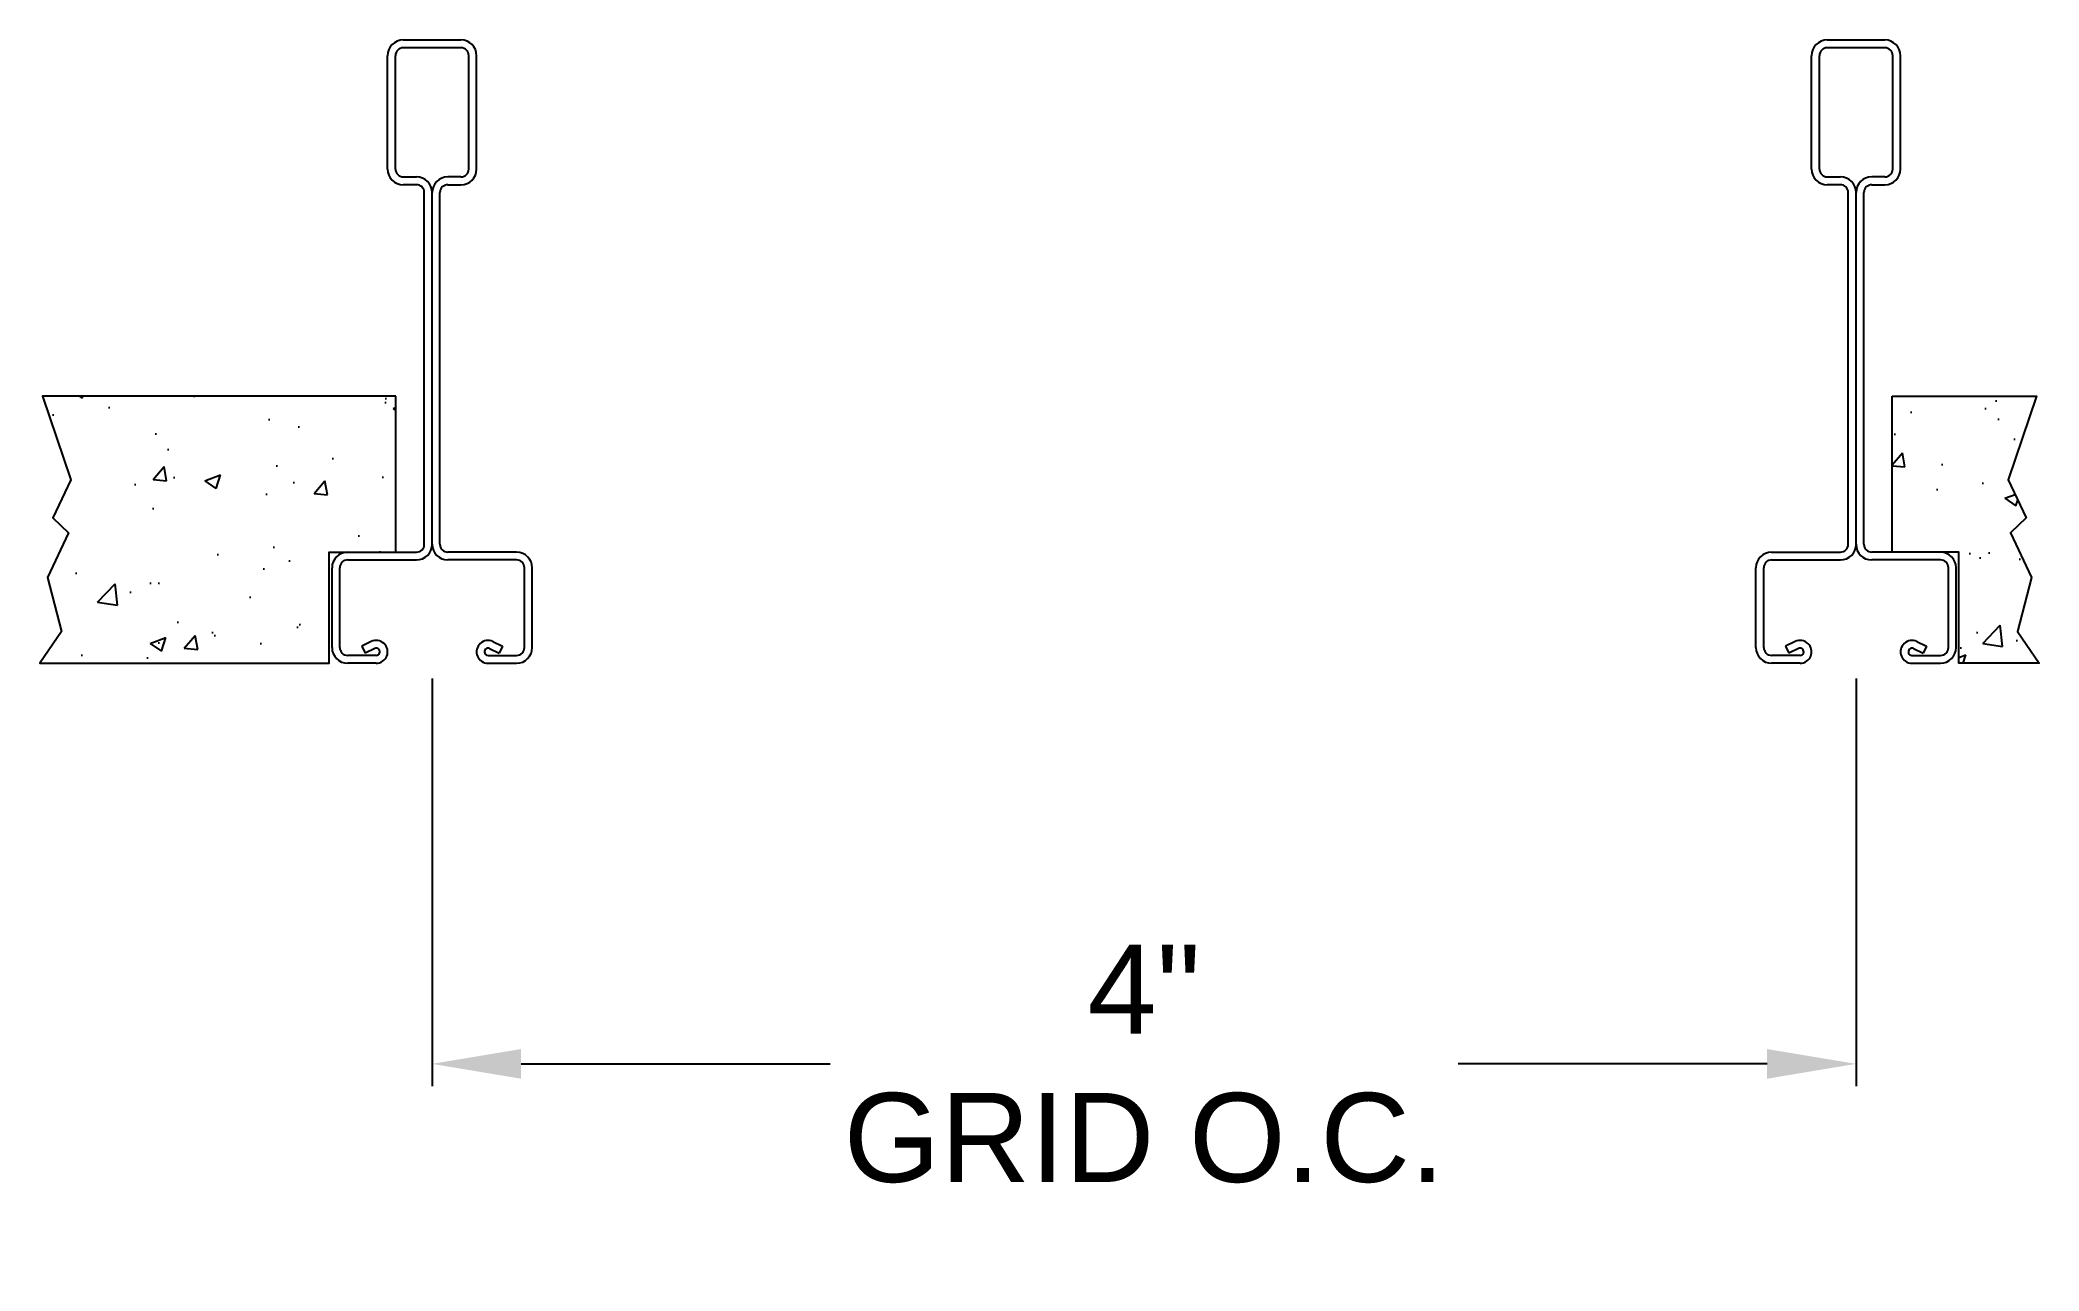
# Model space of a CAD drawing. Extents: x -3.1 to 2.51, y -1.71 to 1.75.
import ezdxf

# ---------------------------------------------------------------- set-up
doc = ezdxf.new("R2010")
doc.units = 0
doc.header["$LTSCALE"] = 0.5
doc.header["$MEASUREMENT"] = 0
doc.layers.get('Defpoints').update_dxf_attribs({"linetype": 'CONTINUOUS'})
doc.layers.add('Ceiling', color=42, linetype='CONTINUOUS')
doc.layers.add('CUST DWG', color=60, linetype='CONTINUOUS', lineweight=20)
doc.styles.get("Standard").update_dxf_attribs({"font": 'arial.ttf'})
doc.dimstyles.new('AD_X-SectionDetails', dxfattribs={"dimtxt": 0.1875, "dimasz": 0.1875, "dimexe": 0.0625, "dimexo": 0.042969, "dimgap": 0.0625, "dimtad": 0, "dimtih": 1, "dimtoh": 1, "dimdec": 3, "dimzin": 0, "dimdsep": 46, "dimtxsty": 'Standard', "dimcen": 0.125, "dimclrd": 256, "dimclre": 256, "dimclrt": 256, "dimadec": 0, "dimazin": 0, "dimtfac": 1, "dimtdec": 3, "dimtofl": 0, "dimtmove": 0, "dimatfit": 3, "dimfxl": 1, "dimfrac": 2, "dimtolj": 1, "dimtzin": 0, "dimarcsym": 0})
pattern_1 = [(50, (0, -2.52552), (0.451874, -0.039534), [0.04725, -0.51975]), (355, (0, -2.52552), (-0.087413, 0.47388), [0.0378, -0.4158]), (100.451, (0.03766, -2.5288), (0.36446, 0.434347), [0.040156, -0.44172]), (46.184, (0, -2.3995), (0.67236, -0.10428), [0.070875, -0.779625]), (96.636, (0.056, -2.4082), (0.58884, 0.61369), [0.06023, -0.66258]), (351.184, (0, -2.3995), (0.58884, 0.6137), [0.0567, -0.6237]), (21, (0.063, -2.43102), (0.37605, -0.25365), [0.04725, -0.51975]), (326, (0.063, -2.43102), (0.15329, 0.456845), [0.0378, -0.4158]), (71.451, (0.09434, -2.45216), (0.52934, 0.203195), [0.040156, -0.44172]), (37.5, (0, -2.52552), (0.0076607, 0.209723), [0, -0.41076, 0, -0.4221, 0, -0.417375]), (7.5, (0, -2.52552), (0.165734, 0.248479), [0, -0.24066, 0, -0.40131, 0, -0.159075]), (327.5, (-0.14049, -2.52552), (0.336308, -0.0142096), [0, -0.1575, 0, -0.4914, 0, -0.65205]), (317.5, (-0.2035, -2.52552), (0.367407, 0.063066), [0, -0.20475, 0, -0.32634, 0, -0.46305])]

# ---------------------------------------------------------------- blocks, each defined once
blk = doc.blocks.new('*D0')
at = {"layer": 'CUST DWG', "lineweight": -2, "ltscale": 0.5, "transparency": 16777216}
for p, q in [((-2, -0.043), (-2, -1.1875)), ((2, -0.043), (2, -1.1875)), ((-1.75, -1.125), (-0.8821, -1.125)), ((1.75, -1.125), (0.8821, -1.125))]:
    blk.add_line(p, q, dxfattribs=at)
at = {"layer": 'CUST DWG', "ltscale": 0.5, "transparency": 16777216}
for points in [[(-1.75, -1.0833), (-1.75, -1.1667), (-2, -1.125)], [(1.75, -1.0833), (1.75, -1.1667), (2, -1.125)]]:
    blk.add_solid(points, dxfattribs=at)
at = {"layer": 'Defpoints', "color": 0, "ltscale": 0.5, "transparency": 16777216}
for p in [(-2, 0), (2, 0), (2, -1.125)]:
    blk.add_point(p, dxfattribs=at)
at = {"layer": 'CUST DWG', "ltscale": 0.5, "transparency": 16777216, "insert": (0, -1.125), "char_height": 0.25, "attachment_point": 5}
blk.add_mtext('\\A1;4"\\PGRID O.C.', dxfattribs=at)

msp = doc.modelspace()

# ---------------------------------------------------------------- hatches: boundary and pattern name
at = {"layer": 'Ceiling', "ltscale": 0.5, "transparency": 16777216}
h = msp.add_hatch(dxfattribs=at)
h.set_pattern_fill('AR-CONC', color=256, scale=0.063)
h.set_pattern_definition(pattern_1)
h.paths.add_polyline_path([(-2.1016, 0.75), (-3.09488, 0.75), (-3.01509, 0.51528), (-3.06565, 0.40818), (-3.02115, 0.36575), (-3.08048, 0.24041), (-3.04138, 0.08891), (-3.1016, 0), (-2.2891, 0), (-2.2891, 0.312), (-2.1016, 0.312)])
h = msp.add_hatch(dxfattribs=at)
h.set_pattern_fill('AR-CONC', color=256, scale=0.063)
h.set_pattern_definition(pattern_1)
h.paths.add_polyline_path([(2.1016, 0.75), (2.50725, 0.75), (2.42745, 0.51528), (2.47802, 0.40818), (2.43352, 0.36575), (2.49285, 0.24041), (2.45374, 0.08891), (2.51396, 0), (2.2891, 0), (2.2891, 0.312), (2.1016, 0.312)])

# ---------------------------------------------------------------- linework, layer by layer
at = {"layer": 'Ceiling', "transparency": 16777216}
for p, q in [((-2.081, 1.75), (-1.919, 1.75)), ((-1.956, 1.75), (-1.919, 1.75)), ((1.919, 1.75), (2.081, 1.75)), ((2.044, 1.75), (2.081, 1.75)), ((-2.125, 1.38775), (-2.125, 1.706)), ((-2.103, 1.38775), (-2.103, 1.706)), ((-1.919, 1.728), (-2.081, 1.728)), ((-1.897, 1.38775), (-1.897, 1.706)), ((-1.875, 1.38775), (-1.875, 1.706)), ((1.875, 1.38775), (1.875, 1.706)), ((1.897, 1.38775), (1.897, 1.706)), ((2.081, 1.728), (1.919, 1.728)), ((2.103, 1.38775), (2.103, 1.706)), ((2.125, 1.38775), (2.125, 1.706)), ((-2.081, 1.36575), (-2.044, 1.36575)), ((-1.919, 1.36575), (-1.956, 1.36575)), ((1.919, 1.36575), (1.956, 1.36575)), ((2.081, 1.36575), (2.044, 1.36575)), ((-2.044, 1.34375), (-2.081, 1.34375)), ((-2.022, 0.334), (-2.022, 1.32175)), ((-2, 0.334), (-2, 1.32175)), ((-1.978, 0.334), (-1.978, 1.32175)), ((-1.956, 1.34375), (-1.919, 1.34375)), ((1.956, 1.34375), (1.919, 1.34375)), ((1.978, 0.334), (1.978, 1.32175)), ((2, 0.334), (2, 1.32175)), ((2.022, 0.334), (2.022, 1.32175)), ((2.044, 1.34375), (2.081, 1.34375)), ((-2.23725, 0.312), (-2.044, 0.312)), ((-2.23725, 0.29), (-2.044, 0.29)), ((-1.76275, 0.312), (-1.956, 0.312)), ((-1.76275, 0.29), (-1.956, 0.29)), ((1.76275, 0.312), (1.956, 0.312)), ((1.76275, 0.29), (1.956, 0.29)), ((2.23725, 0.312), (2.044, 0.312)), ((2.23725, 0.29), (2.044, 0.29)), ((-2.28125, 0.044), (-2.28125, 0.268)), ((-2.25925, 0.044), (-2.25925, 0.268)), ((-1.74075, 0.044), (-1.74075, 0.268)), ((-1.71875, 0.044), (-1.71875, 0.268)), ((1.71875, 0.044), (1.71875, 0.268)), ((1.74075, 0.044), (1.74075, 0.268)), ((2.25925, 0.044), (2.25925, 0.268)), ((2.28125, 0.044), (2.28125, 0.268)), ((-2.17081, 0.06086), (-2.19788, 0.04791)), ((-1.82919, 0.06086), (-1.80212, 0.04791)), ((1.82919, 0.06086), (1.80212, 0.04791)), ((2.17081, 0.06086), (2.19788, 0.04791)), ((-2.157, 0.022), (-2.23725, 0.022)), ((-2.157, 0), (-2.23725, 0)), ((-2.19788, 0.04791), (-2.18838, 0.02807)), ((-2.16132, 0.04102), (-2.18838, 0.02807)), ((-1.843, 0.022), (-1.76275, 0.022)), ((-1.843, 0), (-1.76275, 0)), ((-1.83868, 0.04102), (-1.81162, 0.02807)), ((-1.80212, 0.04791), (-1.81162, 0.02807)), ((1.843, 0.022), (1.76275, 0.022)), ((1.843, 0), (1.76275, 0)), ((1.80212, 0.04791), (1.81162, 0.02807)), ((1.83868, 0.04102), (1.81162, 0.02807)), ((2.157, 0.022), (2.23725, 0.022)), ((2.157, 0), (2.23725, 0)), ((2.16132, 0.04102), (2.18838, 0.02807)), ((2.19788, 0.04791), (2.18838, 0.02807))]:
    msp.add_line(p, q, dxfattribs=at)
for points in [[(-2.1016, 0.75), (-3.09488, 0.75), (-3.01509, 0.51528), (-3.06565, 0.40818), (-3.02115, 0.36575), (-3.08048, 0.24041), (-3.04138, 0.08891), (-3.1016, 0), (-2.2891, 0), (-2.2891, 0.312), (-2.1016, 0.312)], [(2.1016, 0.75), (2.50725, 0.75), (2.42745, 0.51528), (2.47802, 0.40818), (2.43352, 0.36575), (2.49285, 0.24041), (2.45374, 0.08891), (2.51396, 0), (2.2891, 0), (2.2891, 0.312), (2.1016, 0.312)]]:
    msp.add_lwpolyline(points, close=True, dxfattribs=at)
for centre, radius, start, end in [((-2.081, 1.706), 0.044, 90, 180), ((-1.919, 1.706), 0.044, 0, 90), ((1.919, 1.706), 0.044, 90, 180), ((2.081, 1.706), 0.044, 0, 90), ((-2.081, 1.706), 0.022, 90, 180), ((-1.919, 1.706), 0.022, 0, 90), ((1.919, 1.706), 0.022, 90, 180), ((2.081, 1.706), 0.022, 0, 90), ((-2.081, 1.38775), 0.044, 180, 270), ((-2.081, 1.38775), 0.022, 180, 270), ((-2.044, 1.32175), 0.044, 0, 90), ((-1.956, 1.32175), 0.044, 90, 180), ((-1.919, 1.38775), 0.022, 270, 0), ((-1.919, 1.38775), 0.044, 270, 0), ((1.919, 1.38775), 0.044, 180, 270), ((1.919, 1.38775), 0.022, 180, 270), ((1.956, 1.32175), 0.044, 0, 90), ((2.044, 1.32175), 0.044, 90, 180), ((2.081, 1.38775), 0.022, 270, 0), ((2.081, 1.38775), 0.044, 270, 0), ((-2.044, 1.32175), 0.022, 0, 90), ((-1.956, 1.32175), 0.022, 90, 180), ((1.956, 1.32175), 0.022, 0, 90), ((2.044, 1.32175), 0.022, 90, 180), ((-2.23725, 0.268), 0.044, 90, 180), ((-2.23725, 0.268), 0.022, 90, 180), ((-2.044, 0.334), 0.022, 270, 0), ((-2.044, 0.334), 0.044, 270, 0), ((-1.956, 0.334), 0.044, 180, 270), ((-1.956, 0.334), 0.022, 180, 270), ((-1.76275, 0.268), 0.044, 0, 90), ((-1.76275, 0.268), 0.022, 0, 90), ((1.76275, 0.268), 0.044, 90, 180), ((1.76275, 0.268), 0.022, 90, 180), ((1.956, 0.334), 0.022, 270, 0), ((1.956, 0.334), 0.044, 270, 0), ((2.044, 0.334), 0.044, 180, 270), ((2.044, 0.334), 0.022, 180, 270), ((2.23725, 0.268), 0.044, 0, 90), ((2.23725, 0.268), 0.022, 0, 90), ((-2.157, 0.032), 0.032, 270, 115.57667), ((-1.843, 0.032), 0.032, 64.42333, 270), ((1.843, 0.032), 0.032, 270, 115.57667), ((2.157, 0.032), 0.032, 64.42333, 270), ((-2.23725, 0.044), 0.044, 180, 270), ((-2.23725, 0.044), 0.022, 180, 270), ((-2.157, 0.032), 0.01, 270, 115.57667), ((-1.843, 0.032), 0.01, 64.42333, 270), ((-1.76275, 0.044), 0.044, 270, 0), ((-1.76275, 0.044), 0.022, 270, 0), ((1.76275, 0.044), 0.044, 180, 270), ((1.76275, 0.044), 0.022, 180, 270), ((1.843, 0.032), 0.01, 270, 115.57667), ((2.157, 0.032), 0.01, 64.42333, 270), ((2.23725, 0.044), 0.044, 270, 0), ((2.23725, 0.044), 0.022, 270, 0)]:
    msp.add_arc(centre, radius, start, end, dxfattribs=at)

# ---------------------------------------------------------------- dimensions: what is measured, and where the dimension line sits
at = {"layer": 'CUST DWG', "ltscale": 0.5, "transparency": 16777216}
dim = msp.add_linear_dim(base=(2, -1.125), p1=(-2, 0), p2=(2, 0), text='<>\\PGRID O.C.', dimstyle='AD_X-SectionDetails', override={"dimtxt": 0.25, "dimasz": 0.25, "dimdec": 4, "dimlunit": 5, "dimpost": '"', "dimtix": 1}, dxfattribs=at)
dim.commit()
dim.dimension.update_dxf_attribs({"geometry": '*D0', "text_midpoint": (0, -1.125)})

doc.saveas('drawing.dxf')
